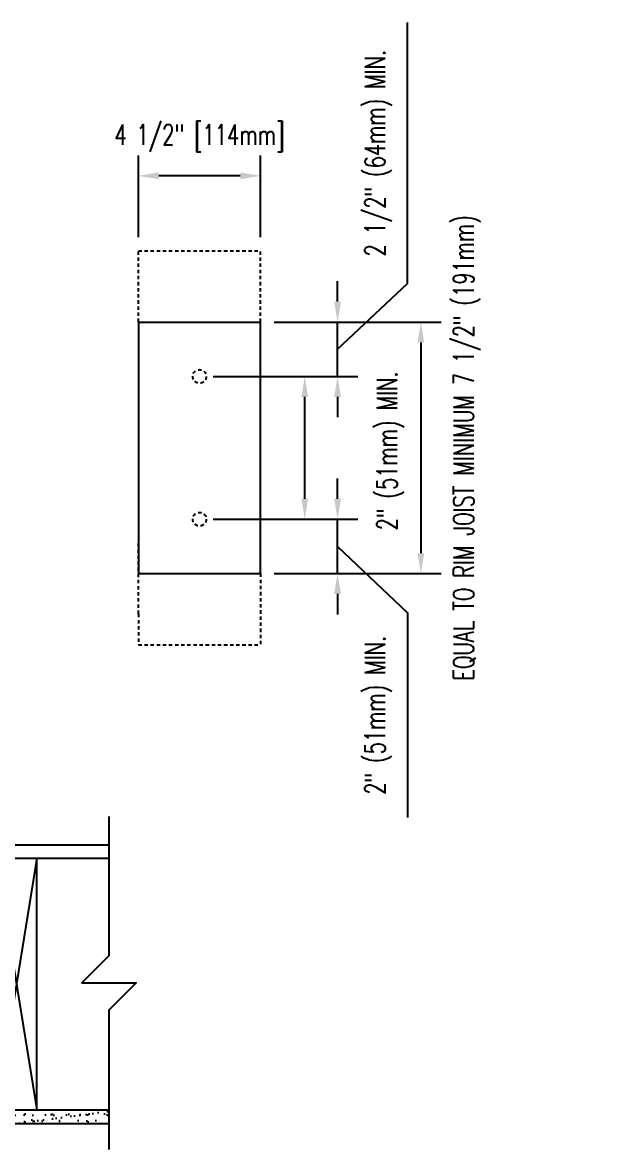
# Model space of a CAD drawing. Header units: inches. Extents: x 83.5 to 145.7, y 50.8 to 140.6.
# Drawn here: x 124.49 to 145.71, y 99.19 to 140.63 of the extents above; entities that cross this region are included whole.
import ezdxf

# ---------------------------------------------------------------- set-up
doc = ezdxf.new("R2010")
doc.units = ezdxf.units.IN
doc.header["$MEASUREMENT"] = 0
doc.header["$PDMODE"] = 3
doc.header["$PDSIZE"] = 0.0625
doc.linetypes.add('HIDDEN2', pattern=[0.1875, 0.125, -0.0625])
for name, color, linetype in [('HATCH', 12, 'Continuous'), ('line25', 2, 'Continuous'), ('LINE9', 9, 'Continuous'), ('TEXT', 4, 'Continuous')]:
    doc.layers.add(name, color=color, linetype=linetype)
doc.styles.add('DIM', font='romans.shx', dxfattribs={"width": 0.7})
doc.dimstyles.new('ext_8', dxfattribs={"dimscale": 8, "dimtxt": 0.09375, "dimasz": 0.09375, "dimexe": 0.09375, "dimexo": 0.0625, "dimgap": 0.0625, "dimtad": 1, "dimdec": 1, "dimzin": 3, "dimdsep": 46, "dimlunit": 4, "dimtxsty": 'DIM', "dimcen": 0.09, "dimdle": 0.09375, "dimclrt": 4, "dimadec": 0, "dimazin": 0, "dimtfac": 1, "dimtdec": 1, "dimtmove": 2, "dimatfit": 3, "dimfxl": 1, "dimfrac": 2, "dimtolj": 1, "dimtzin": 0, "dimarcsym": 0})

# ---------------------------------------------------------------- blocks, each defined once
blk = doc.blocks.new('*D3')
at = {"layer": 'Defpoints', "color": 0, "transparency": 16777216}
for p in [(128.746, 134.997), (128.746, 132.245), (133.246, 132.245)]:
    blk.add_point(p, dxfattribs=at)
at = {"layer": 'TEXT', "color": 0, "lineweight": -2, "transparency": 16777216}
for p, q in [((128.746, 132.745), (128.746, 135.747)), ((133.246, 132.745), (133.246, 135.747)), ((132.496, 134.997), (129.496, 134.997))]:
    blk.add_line(p, q, dxfattribs=at)
at = {"layer": 'TEXT', "color": 0, "transparency": 16777216}
for points in [[(129.496, 135.122), (129.496, 134.872), (128.746, 134.997)], [(132.496, 135.122), (132.496, 134.872), (133.246, 134.997)]]:
    blk.add_solid(points, dxfattribs=at)
at = {"layer": 'TEXT', "color": 4, "transparency": 16777216, "insert": (130.996, 136.383), "char_height": 0.75, "attachment_point": 5, "style": 'DIM'}
blk.add_mtext('\\A1;4 1/2" [114mm]', dxfattribs=at)
blk = doc.blocks.new('*D4')
at = {"layer": 'Defpoints', "color": 0, "transparency": 16777216}
for p in [(133.246, 129.62), (133.246, 120.37), (139.14, 120.37)]:
    blk.add_point(p, dxfattribs=at)
at = {"layer": 'TEXT', "color": 0, "lineweight": -2, "transparency": 16777216}
for p, q in [((133.746, 129.62), (139.89, 129.62)), ((139.14, 128.87), (139.14, 121.12)), ((133.746, 120.37), (139.89, 120.37))]:
    blk.add_line(p, q, dxfattribs=at)
at = {"layer": 'TEXT', "color": 0, "transparency": 16777216}
for points in [[(139.015, 128.87), (139.265, 128.87), (139.14, 129.62)], [(139.015, 121.12), (139.265, 121.12), (139.14, 120.37)]]:
    blk.add_solid(points, dxfattribs=at)
at = {"layer": 'TEXT', "color": 4, "transparency": 16777216, "insert": (140.835, 124.995), "char_height": 0.75, "attachment_point": 5, "rotation": 90, "style": 'DIM'}
blk.add_mtext('\\A1;EQUAL TO RIM JOIST MINIMUM 7 1/2" (191mm) ', dxfattribs=at)
blk = doc.blocks.new('*D5')
at = {"layer": 'Defpoints', "color": 0, "transparency": 16777216}
for p in [(130.996, 122.37), (136.076, 122.37), (133.246, 120.37)]:
    blk.add_point(p, dxfattribs=at)
at = {"layer": 'TEXT', "color": 0, "lineweight": -2, "transparency": 16777216}
for p, q in [((136.076, 123.12), (136.076, 123.87)), ((131.496, 122.37), (136.826, 122.37)), ((136.076, 120.37), (136.076, 122.37)), ((136.076, 120.37), (136.076, 122.37)), ((136.076, 121.37), (138.647, 118.926)), ((133.746, 120.37), (136.826, 120.37)), ((136.076, 119.62), (136.076, 118.87)), ((138.647, 118.926), (138.647, 111.401))]:
    blk.add_line(p, q, dxfattribs=at)
at = {"layer": 'TEXT', "color": 0, "transparency": 16777216}
for points in [[(135.951, 123.12), (136.201, 123.12), (136.076, 122.37)], [(135.951, 119.62), (136.201, 119.62), (136.076, 120.37)]]:
    blk.add_solid(points, dxfattribs=at)
at = {"layer": 'TEXT', "color": 4, "transparency": 16777216, "insert": (137.575, 115.163), "char_height": 0.75, "attachment_point": 5, "rotation": 90, "style": 'DIM'}
blk.add_mtext('\\A1;2" (51mm) MIN.', dxfattribs=at)
blk = doc.blocks.new('*D6')
at = {"layer": 'Defpoints', "color": 0, "transparency": 16777216}
for p in [(130.996, 127.62), (134.868, 127.62), (130.996, 122.37)]:
    blk.add_point(p, dxfattribs=at)
at = {"layer": 'TEXT', "color": 0, "lineweight": -2, "transparency": 16777216}
for p, q in [((131.496, 127.62), (135.618, 127.62)), ((134.868, 123.12), (134.868, 126.87)), ((131.496, 122.37), (135.618, 122.37))]:
    blk.add_line(p, q, dxfattribs=at)
at = {"layer": 'TEXT', "color": 0, "transparency": 16777216}
for points in [[(134.743, 126.87), (134.993, 126.87), (134.868, 127.62)], [(134.743, 123.12), (134.993, 123.12), (134.868, 122.37)]]:
    blk.add_solid(points, dxfattribs=at)
at = {"layer": 'TEXT', "color": 4, "transparency": 16777216, "insert": (138.021, 124.885), "char_height": 0.75, "attachment_point": 5, "rotation": 90, "style": 'DIM'}
blk.add_mtext('\\A1;2" (51mm) MIN.', dxfattribs=at)
blk = doc.blocks.new('*D7')
at = {"layer": 'Defpoints', "color": 0, "transparency": 16777216}
for p in [(133.246, 129.62), (136.076, 129.62), (130.996, 127.62)]:
    blk.add_point(p, dxfattribs=at)
at = {"layer": 'TEXT', "color": 0, "lineweight": -2, "transparency": 16777216}
for p, q in [((138.647, 131.035), (138.647, 140.635)), ((136.076, 130.37), (136.076, 131.12)), ((136.076, 128.62), (138.647, 131.035)), ((133.746, 129.62), (136.826, 129.62)), ((136.076, 127.62), (136.076, 129.62)), ((136.076, 127.62), (136.076, 129.62)), ((131.496, 127.62), (136.826, 127.62)), ((136.076, 126.87), (136.076, 126.12))]:
    blk.add_line(p, q, dxfattribs=at)
at = {"layer": 'TEXT', "color": 0, "transparency": 16777216}
for points in [[(135.951, 130.37), (136.201, 130.37), (136.076, 129.62)], [(135.951, 126.87), (136.201, 126.87), (136.076, 127.62)]]:
    blk.add_solid(points, dxfattribs=at)
at = {"layer": 'TEXT', "color": 4, "transparency": 16777216, "insert": (137.575, 135.835), "char_height": 0.75, "attachment_point": 5, "rotation": 90, "style": 'DIM'}
blk.add_mtext('\\A1;2 1/2" (64mm) MIN.', dxfattribs=at)

msp = doc.modelspace()

# ---------------------------------------------------------------- hatches: boundary and pattern name
at = {"layer": 'HATCH'}
h = msp.add_hatch(dxfattribs=at)
h.set_pattern_fill('AR-SAND', color=256, scale=0.25, style=0)
h.set_pattern_definition([(37.5, (0.42094, -19.7212), (-0.0157483, 0.4817059), [0, -0.38, 0, -0.425, 0, -0.40625]), (7.5, (0.42094, -19.7212), (0.4424442, 0.7055365), [0, -0.205, 0, -0.3425, 0, -0.13125]), (327.5, (0.11344, -19.7212), (0.7785355, 0.0014148), [0, -0.125, 0, -0.45, 0, -0.5875]), (317.5, (0.11344, -19.7212), (0.7515317, 0.219419), [0, -0.0625, 0, -0.295, 0, -0.3375])])
h.paths.add_polyline_path([(111.507, 100.649), (111.507, 100.149), (127.663, 100.149), (127.663, 100.649)])

# ---------------------------------------------------------------- linework, layer by layer
for p, q in [((125.007, 109.899), (123.507, 100.649)), ((123.507, 109.899), (125.007, 100.649))]:
    msp.add_line(p, q, dxfattribs=at)
at = {"layer": 'line25'}
for p, q in [((111.507, 109.899), (127.663, 109.899)), ((125.007, 100.649), (125.007, 109.899)), ((111.507, 100.649), (127.663, 100.649))]:
    msp.add_line(p, q, dxfattribs=at)
at = {"layer": 'LINE9', "linetype": 'HIDDEN2'}
for p, q in [((128.746, 132.245), (133.246, 132.245)), ((128.746, 129.62), (128.746, 132.245)), ((133.246, 129.62), (133.246, 132.245)), ((128.746, 118.888), (128.746, 121.513)), ((133.246, 120.37), (133.246, 117.745)), ((128.746, 118.888), (128.746, 117.745)), ((128.746, 117.745), (133.246, 117.745))]:
    msp.add_line(p, q, dxfattribs=at)
at = {"layer": 'LINE9'}
for p, q in [((128.746, 129.62), (128.746, 120.37)), ((128.746, 129.62), (133.246, 129.62)), ((133.246, 120.37), (133.246, 129.62)), ((128.746, 120.37), (133.246, 120.37)), ((111.507, 110.399), (127.663, 110.399)), ((111.507, 100.149), (127.663, 100.149))]:
    msp.add_line(p, q, dxfattribs=at)
msp.add_lwpolyline([(127.663, 111.442), (127.663, 106.317), (126.663, 105.317), (128.663, 105.317), (127.663, 104.317), (127.663, 99.192)], dxfattribs=at)
at = {"layer": 'LINE9', "linetype": 'HIDDEN2'}
for centre in [(130.996, 127.62), (130.996, 122.37)]:
    msp.add_circle(centre, 0.25, dxfattribs=at)

# ---------------------------------------------------------------- dimensions: what is measured, and where the dimension line sits
at = {"layer": 'TEXT'}
for base, p1, p2, text, override, picture, middle in [((136.076, 129.62), (130.996, 127.62), (133.246, 129.62), '2 1/2" (64mm) MIN.', {"dimtmove": 1}, '*D7', (138.647, 131.535)), ((134.868, 127.62), (130.996, 122.37), (130.996, 127.62), '2" (51mm) MIN.', {"dimtmove": 2}, '*D6', (138.021, 124.885)), ((136.076, 122.37), (133.246, 120.37), (130.996, 122.37), '2" (51mm) MIN.', {"dimtmove": 1}, '*D5', (138.647, 118.426))]:
    dim = msp.add_linear_dim(base=base, p1=p1, p2=p2, angle=90, text=text, dimstyle='ext_8', override=override, dxfattribs=at)
    dim.commit()
    dim.dimension.update_dxf_attribs({"geometry": picture, "text_midpoint": middle, "dimtype": 160})
dim = msp.add_linear_dim(base=(128.746, 134.997), p1=(133.246, 132.245), p2=(128.746, 132.245), dimstyle='ext_8', dxfattribs=at)
dim.commit()
dim.dimension.update_dxf_attribs({"geometry": '*D3', "text_midpoint": (130.996, 136.383), "dimtype": 160})
dim = msp.add_linear_dim(base=(139.14, 120.37), p1=(133.246, 129.62), p2=(133.246, 120.37), angle=90, text='EQUAL TO RIM JOIST MINIMUM 7 1/2" (191mm) ', dimstyle='ext_8', dxfattribs=at)
dim.commit()
dim.dimension.update_dxf_attribs({"geometry": '*D4', "text_midpoint": (140.835, 124.995), "dimtype": 160})

doc.saveas('drawing.dxf')
